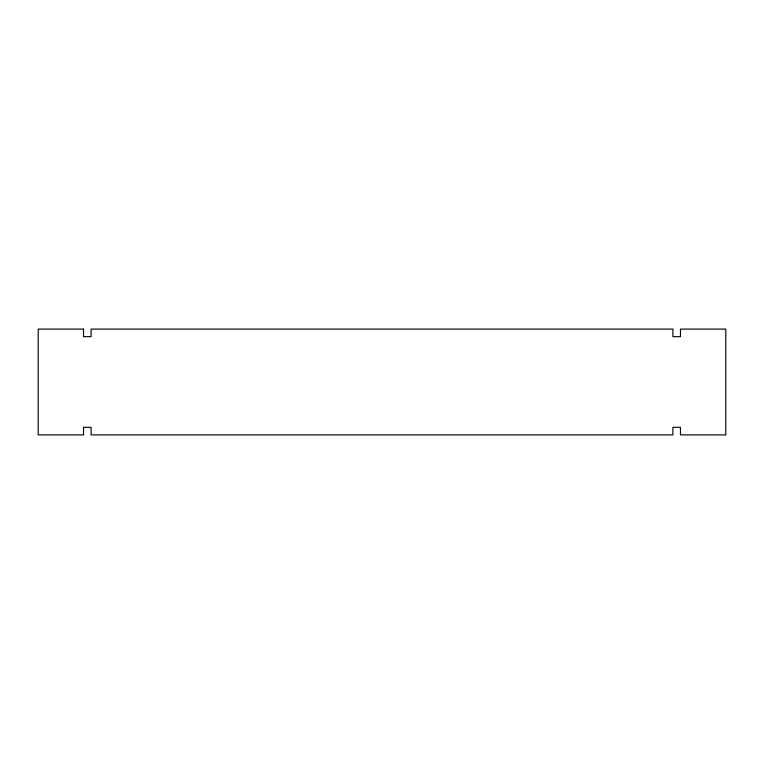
<?xml version="1.0" encoding="UTF-8"?>
<svg xmlns="http://www.w3.org/2000/svg" width="764" height="764" viewBox="0 0 764 764"><rect width="100%" height="100%" fill="white"/><g stroke="black" fill="none" stroke-linecap="round" stroke-linejoin="round"><path stroke-width="1.15" d="M83.534 329.112L38.2 329.112L38.2 434.888L83.534 434.888L83.534 427.334L91.088 427.334L91.088 434.888L672.912 434.888L672.912 427.334L680.466 427.334L680.466 434.888L725.8 434.888L725.8 329.112L680.466 329.112L680.466 336.666L672.912 336.666L672.912 329.112L91.088 329.112L91.088 336.666L83.534 336.666L83.534 329.112"/></g></svg>
